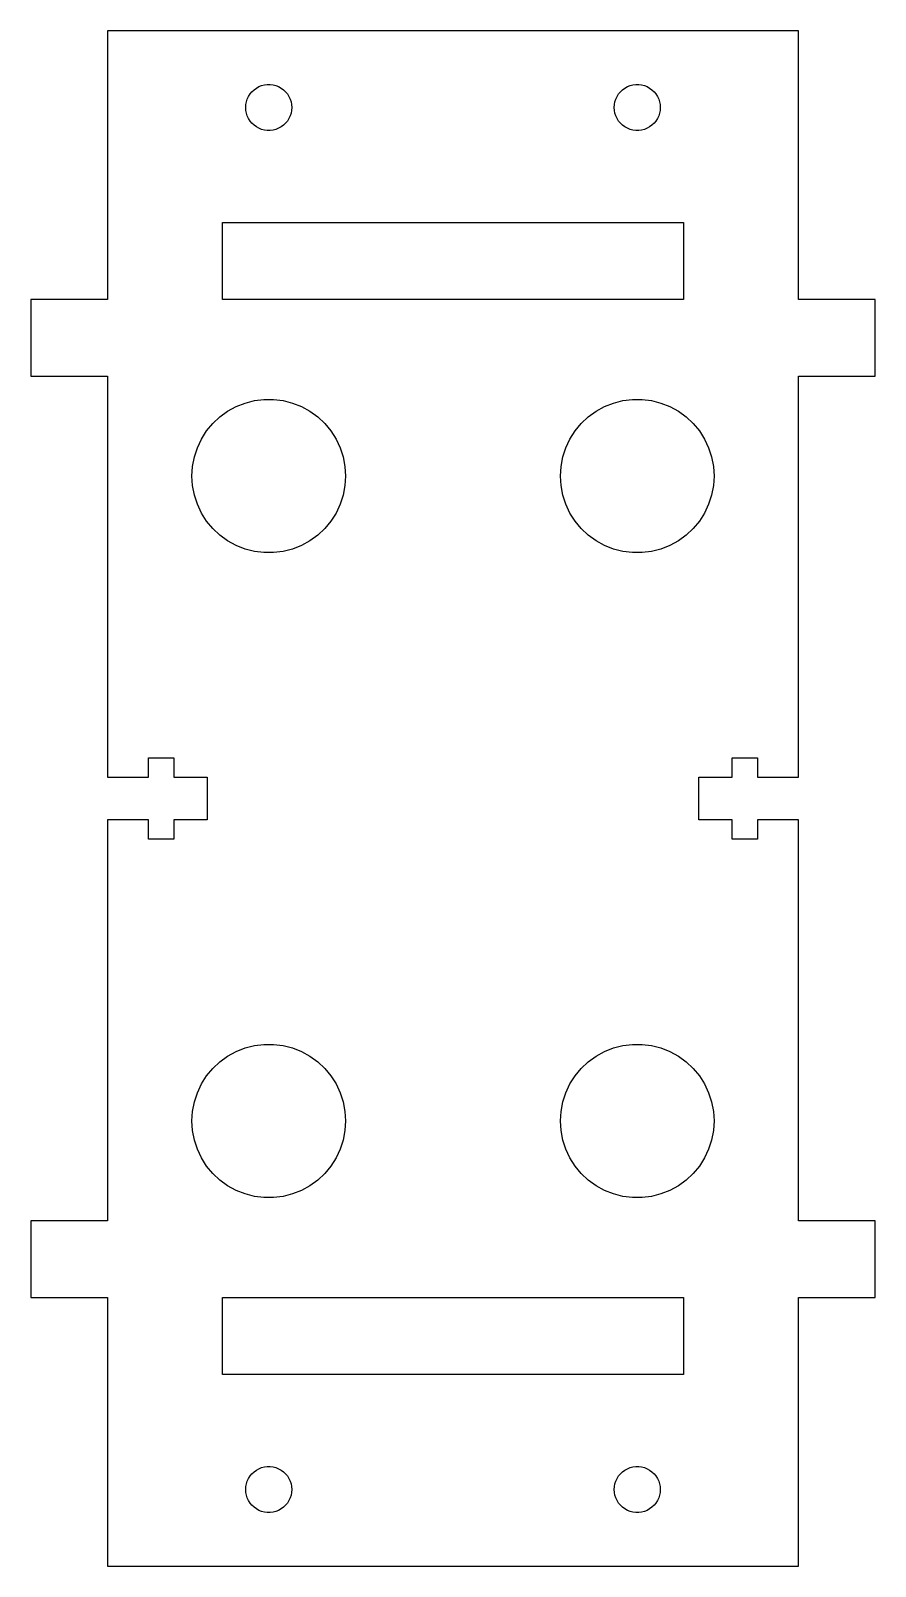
# Model space of a CAD drawing. Header units: metres. Extents: x -28 to 28, y -50 to 50.
import ezdxf

# ---------------------------------------------------------------- set-up
doc = ezdxf.new("R2010")
doc.units = ezdxf.units.M

msp = doc.modelspace()

# ---------------------------------------------------------------- linework, layer by layer
for p, q in [((22.5, 50), (-22.5, 50)), ((-22.5, 50), (-22.5, 32.5)), ((22.5, 32.5), (22.5, 50)), ((-13.2135, 45.8817), (-13.0934, 46.0268)), ((-13.0934, 46.0268), (-12.9561, 46.1558)), ((-12.9561, 46.1558), (-12.8037, 46.2665)), ((-12.8037, 46.2665), (-12.6387, 46.3572)), ((-12.6387, 46.3572), (-12.4635, 46.4266)), ((-12.4635, 46.4266), (-12.2811, 46.4734)), ((-12.2811, 46.4734), (-12.0942, 46.497)), ((-12.0942, 46.497), (-11.9058, 46.497)), ((-11.9058, 46.497), (-11.7189, 46.4734)), ((-11.7189, 46.4734), (-11.5365, 46.4266)), ((-11.5365, 46.4266), (-11.3613, 46.3572)), ((-11.3613, 46.3572), (-11.1963, 46.2665)), ((-11.1963, 46.2665), (-11.0439, 46.1558)), ((-11.0439, 46.1558), (-10.9065, 46.0268)), ((-10.9065, 46.0268), (-10.7865, 45.8817)), ((10.7865, 45.8817), (10.9065, 46.0268)), ((10.9065, 46.0268), (11.0439, 46.1558)), ((11.0439, 46.1558), (11.1963, 46.2665)), ((11.1963, 46.2665), (11.3613, 46.3572)), ((11.3613, 46.3572), (11.5365, 46.4266)), ((11.5365, 46.4266), (11.7189, 46.4734)), ((11.7189, 46.4734), (11.9058, 46.497)), ((11.9058, 46.497), (12.0942, 46.497)), ((12.0942, 46.497), (12.2811, 46.4734)), ((12.2811, 46.4734), (12.4635, 46.4266)), ((12.4635, 46.4266), (12.6387, 46.3572)), ((12.6387, 46.3572), (12.8037, 46.2665)), ((12.8037, 46.2665), (12.9561, 46.1558)), ((12.9561, 46.1558), (13.0934, 46.0268)), ((13.0934, 46.0268), (13.2135, 45.8817)), ((-13.5, 45), (-13.4882, 45.188)), ((-13.4882, 44.812), (-13.5, 45)), ((-13.4882, 45.188), (-13.4529, 45.373)), ((-13.4529, 45.373), (-13.3947, 45.5522)), ((-13.3947, 45.5522), (-13.3145, 45.7226)), ((-13.3145, 45.7226), (-13.2135, 45.8817)), ((-10.7865, 45.8817), (-10.6855, 45.7226)), ((-10.6855, 45.7226), (-10.6053, 45.5522)), ((-10.6053, 45.5522), (-10.5471, 45.373)), ((-10.5471, 45.373), (-10.5118, 45.188)), ((-10.5118, 45.188), (-10.5, 45)), ((-10.5, 45), (-10.5118, 44.812)), ((10.5, 45), (10.5118, 45.188)), ((10.5118, 44.812), (10.5, 45)), ((10.5118, 45.188), (10.5471, 45.373)), ((10.5471, 45.373), (10.6053, 45.5522)), ((10.6053, 45.5522), (10.6855, 45.7226)), ((10.6855, 45.7226), (10.7865, 45.8817)), ((13.2135, 45.8817), (13.3145, 45.7226)), ((13.3145, 45.7226), (13.3947, 45.5522)), ((13.3947, 45.5522), (13.4529, 45.373)), ((13.4529, 45.373), (13.4882, 45.188)), ((13.4882, 45.188), (13.5, 45)), ((13.5, 45), (13.4882, 44.812)), ((-13.4529, 44.627), (-13.4882, 44.812)), ((-13.3947, 44.4478), (-13.4529, 44.627)), ((-13.3145, 44.2774), (-13.3947, 44.4478)), ((-13.2135, 44.1183), (-13.3145, 44.2774)), ((-13.0934, 43.9732), (-13.2135, 44.1183)), ((-10.7865, 44.1183), (-10.9065, 43.9732)), ((-10.6855, 44.2774), (-10.7865, 44.1183)), ((-10.6053, 44.4478), (-10.6855, 44.2774)), ((-10.5471, 44.627), (-10.6053, 44.4478)), ((-10.5118, 44.812), (-10.5471, 44.627)), ((10.5471, 44.627), (10.5118, 44.812)), ((10.6053, 44.4478), (10.5471, 44.627)), ((10.6855, 44.2774), (10.6053, 44.4478)), ((10.7865, 44.1183), (10.6855, 44.2774)), ((10.9065, 43.9732), (10.7865, 44.1183)), ((13.2135, 44.1183), (13.0934, 43.9732)), ((13.3145, 44.2774), (13.2135, 44.1183)), ((13.3947, 44.4478), (13.3145, 44.2774)), ((13.4529, 44.627), (13.3947, 44.4478)), ((13.4882, 44.812), (13.4529, 44.627)), ((-12.9561, 43.8442), (-13.0934, 43.9732)), ((-12.8037, 43.7335), (-12.9561, 43.8442)), ((-12.6387, 43.6427), (-12.8037, 43.7335)), ((-12.4635, 43.5734), (-12.6387, 43.6427)), ((-12.2811, 43.5266), (-12.4635, 43.5734)), ((-12.0942, 43.5029), (-12.2811, 43.5266)), ((-11.9058, 43.5029), (-12.0942, 43.5029)), ((-11.7189, 43.5266), (-11.9058, 43.5029)), ((-11.5365, 43.5734), (-11.7189, 43.5266)), ((-11.3613, 43.6427), (-11.5365, 43.5734)), ((-11.1963, 43.7335), (-11.3613, 43.6427)), ((-11.0439, 43.8442), (-11.1963, 43.7335)), ((-10.9065, 43.9732), (-11.0439, 43.8442)), ((11.0439, 43.8442), (10.9065, 43.9732)), ((11.1963, 43.7335), (11.0439, 43.8442)), ((11.3613, 43.6427), (11.1963, 43.7335)), ((11.5365, 43.5734), (11.3613, 43.6427)), ((11.7189, 43.5266), (11.5365, 43.5734)), ((11.9058, 43.5029), (11.7189, 43.5266)), ((12.0942, 43.5029), (11.9058, 43.5029)), ((12.2811, 43.5266), (12.0942, 43.5029)), ((12.4635, 43.5734), (12.2811, 43.5266)), ((12.6387, 43.6427), (12.4635, 43.5734)), ((12.8037, 43.7335), (12.6387, 43.6427)), ((12.9561, 43.8442), (12.8037, 43.7335)), ((13.0934, 43.9732), (12.9561, 43.8442)), ((-15, 32.5), (-15, 37.5)), ((-15, 37.5), (15, 37.5)), ((15, 37.5), (15, 32.5)), ((-22.5, 32.5), (-27.5, 32.5)), ((-27.5, 32.5), (-27.5, 27.5)), ((15, 32.5), (-15, 32.5)), ((27.5, 32.5), (22.5, 32.5)), ((27.5, 27.5), (27.5, 32.5)), ((-27.5, 27.5), (-22.5, 27.5)), ((-22.5, 27.5), (-22.5, 1.39999)), ((22.5, 1.39999), (22.5, 27.5)), ((22.5, 27.5), (27.5, 27.5)), ((-15.1871, 24.8526), (-14.6791, 25.2216)), ((-14.6791, 25.2216), (-14.1289, 25.5241)), ((-14.1289, 25.5241), (-13.5451, 25.7553)), ((-13.5451, 25.7553), (-12.9369, 25.9114)), ((-12.9369, 25.9114), (-12.3139, 25.9901)), ((-12.3139, 25.9901), (-11.686, 25.9901)), ((-11.686, 25.9901), (-11.0631, 25.9114)), ((-11.0631, 25.9114), (-10.4549, 25.7553)), ((-10.4549, 25.7553), (-9.87109, 25.5241)), ((-9.87109, 25.5241), (-9.32086, 25.2216)), ((-9.32086, 25.2216), (-8.81287, 24.8526)), ((8.81287, 24.8526), (9.32086, 25.2216)), ((9.32086, 25.2216), (9.87109, 25.5241)), ((9.87109, 25.5241), (10.4549, 25.7553)), ((10.4549, 25.7553), (11.0631, 25.9114)), ((11.0631, 25.9114), (11.686, 25.9901)), ((11.686, 25.9901), (12.3139, 25.9901)), ((12.3139, 25.9901), (12.9369, 25.9114)), ((12.9369, 25.9114), (13.5451, 25.7553)), ((13.5451, 25.7553), (14.1289, 25.5241)), ((14.1289, 25.5241), (14.6791, 25.2216)), ((14.6791, 25.2216), (15.1871, 24.8526)), ((-16.0451, 23.9389), (-15.6448, 24.4227)), ((-15.6448, 24.4227), (-15.1871, 24.8526)), ((-8.81287, 24.8526), (-8.35515, 24.4227)), ((-8.35515, 24.4227), (-7.95491, 23.9389)), ((7.95491, 23.9389), (8.35515, 24.4227)), ((8.35515, 24.4227), (8.81287, 24.8526)), ((15.1871, 24.8526), (15.6448, 24.4227)), ((15.6448, 24.4227), (16.0451, 23.9389)), ((-16.6489, 22.8406), (-16.3815, 23.4088)), ((-16.3815, 23.4088), (-16.0451, 23.9389)), ((-7.95491, 23.9389), (-7.61845, 23.4088)), ((-7.61845, 23.4088), (-7.3511, 22.8406)), ((7.3511, 22.8406), (7.61845, 23.4088)), ((7.61845, 23.4088), (7.95491, 23.9389)), ((16.0451, 23.9389), (16.3815, 23.4088)), ((16.3815, 23.4088), (16.6489, 22.8406)), ((-16.9606, 21.6267), (-16.8429, 22.2434)), ((-16.8429, 22.2434), (-16.6489, 22.8406)), ((-7.3511, 22.8406), (-7.15707, 22.2434)), ((-7.15707, 22.2434), (-7.03941, 21.6267)), ((7.03941, 21.6267), (7.15707, 22.2434)), ((7.15707, 22.2434), (7.3511, 22.8406)), ((16.6489, 22.8406), (16.8429, 22.2434)), ((16.8429, 22.2434), (16.9606, 21.6267)), ((-17, 21), (-16.9606, 21.6267)), ((-16.9606, 20.3733), (-17, 21)), ((-7.03941, 21.6267), (-7, 21)), ((-7, 21), (-7.03941, 20.3733)), ((7, 21), (7.03941, 21.6267)), ((7.03941, 20.3733), (7, 21)), ((16.9606, 21.6267), (17, 21)), ((17, 21), (16.9606, 20.3733)), ((-16.8429, 19.7565), (-16.9606, 20.3733)), ((-7.03941, 20.3733), (-7.15707, 19.7565)), ((7.15707, 19.7565), (7.03941, 20.3733)), ((16.9606, 20.3733), (16.8429, 19.7565)), ((-16.6489, 19.1594), (-16.8429, 19.7565)), ((-16.3815, 18.5912), (-16.6489, 19.1594)), ((-7.3511, 19.1594), (-7.61845, 18.5912)), ((-7.15707, 19.7565), (-7.3511, 19.1594)), ((7.3511, 19.1594), (7.15707, 19.7565)), ((7.61845, 18.5912), (7.3511, 19.1594)), ((16.6489, 19.1594), (16.3815, 18.5912)), ((16.8429, 19.7565), (16.6489, 19.1594)), ((-16.0451, 18.0611), (-16.3815, 18.5912)), ((-15.6448, 17.5773), (-16.0451, 18.0611)), ((-7.95491, 18.0611), (-8.35515, 17.5773)), ((-7.61845, 18.5912), (-7.95491, 18.0611)), ((7.95491, 18.0611), (7.61845, 18.5912)), ((8.35515, 17.5773), (7.95491, 18.0611)), ((16.0451, 18.0611), (15.6448, 17.5773)), ((16.3815, 18.5912), (16.0451, 18.0611)), ((-15.1871, 17.1474), (-15.6448, 17.5773)), ((-14.6791, 16.7784), (-15.1871, 17.1474)), ((-8.81287, 17.1474), (-9.32086, 16.7784)), ((-8.35515, 17.5773), (-8.81287, 17.1474)), ((8.81287, 17.1474), (8.35515, 17.5773)), ((9.32086, 16.7784), (8.81287, 17.1474)), ((15.1871, 17.1474), (14.6791, 16.7784)), ((15.6448, 17.5773), (15.1871, 17.1474)), ((-14.1289, 16.4759), (-14.6791, 16.7784)), ((-13.5451, 16.2447), (-14.1289, 16.4759)), ((-12.9369, 16.0886), (-13.5451, 16.2447)), ((-12.3139, 16.0099), (-12.9369, 16.0886)), ((-11.686, 16.0099), (-12.3139, 16.0099)), ((-11.0631, 16.0886), (-11.686, 16.0099)), ((-10.4549, 16.2447), (-11.0631, 16.0886)), ((-9.87109, 16.4759), (-10.4549, 16.2447)), ((-9.32086, 16.7784), (-9.87109, 16.4759)), ((9.87109, 16.4759), (9.32086, 16.7784)), ((10.4549, 16.2447), (9.87109, 16.4759)), ((11.0631, 16.0886), (10.4549, 16.2447)), ((11.686, 16.0099), (11.0631, 16.0886)), ((12.3139, 16.0099), (11.686, 16.0099)), ((12.9369, 16.0886), (12.3139, 16.0099)), ((13.5451, 16.2447), (12.9369, 16.0886)), ((14.1289, 16.4759), (13.5451, 16.2447)), ((14.6791, 16.7784), (14.1289, 16.4759)), ((-19.825, 1.39999), (-19.825, 2.64999)), ((-19.825, 2.64999), (-18.175, 2.64999)), ((-18.175, 2.64999), (-18.175, 1.39999)), ((18.175, 1.39999), (18.175, 2.64999)), ((18.175, 2.64999), (19.825, 2.64999)), ((19.825, 2.64999), (19.825, 1.39999)), ((-22.5, 1.39999), (-19.825, 1.39999)), ((-18.175, 1.39999), (-16, 1.39999)), ((-16, 1.39999), (-16, -1.39998)), ((16, -1.39998), (16, 1.39999)), ((16, 1.39999), (18.175, 1.39999)), ((19.825, 1.39999), (22.5, 1.39999)), ((-19.825, -1.39998), (-22.5, -1.39999)), ((-22.5, -1.39999), (-22.5, -27.5)), ((-19.825, -2.64998), (-19.825, -1.39998)), ((-16, -1.39998), (-18.175, -1.39998)), ((-18.175, -1.39998), (-18.175, -2.64998)), ((18.175, -1.39998), (16, -1.39998)), ((18.175, -2.64998), (18.175, -1.39998)), ((19.825, -1.39998), (19.825, -2.64998)), ((22.5, -1.39999), (19.825, -1.39998)), ((22.5, -27.5), (22.5, -1.39999)), ((-18.175, -2.64998), (-19.825, -2.64998)), ((19.825, -2.64998), (18.175, -2.64998)), ((-15.1871, -17.1474), (-14.6791, -16.7784)), ((-14.6791, -16.7784), (-14.1289, -16.4759)), ((-14.1289, -16.4759), (-13.5451, -16.2447)), ((-13.5451, -16.2447), (-12.9369, -16.0886)), ((-12.9369, -16.0886), (-12.3139, -16.0099)), ((-12.3139, -16.0099), (-11.686, -16.0099)), ((-11.686, -16.0099), (-11.0631, -16.0886)), ((-11.0631, -16.0886), (-10.4549, -16.2447)), ((-10.4549, -16.2447), (-9.87109, -16.4759)), ((-9.87109, -16.4759), (-9.32086, -16.7784)), ((-9.32086, -16.7784), (-8.81287, -17.1474)), ((8.81287, -17.1474), (9.32086, -16.7784)), ((9.32086, -16.7784), (9.87109, -16.4759)), ((9.87109, -16.4759), (10.4549, -16.2447)), ((10.4549, -16.2447), (11.0631, -16.0886)), ((11.0631, -16.0886), (11.686, -16.0099)), ((11.686, -16.0099), (12.3139, -16.0099)), ((12.3139, -16.0099), (12.9369, -16.0886)), ((12.9369, -16.0886), (13.5451, -16.2447)), ((13.5451, -16.2447), (14.1289, -16.4759)), ((14.1289, -16.4759), (14.6791, -16.7784)), ((14.6791, -16.7784), (15.1871, -17.1474)), ((-16.0451, -18.0611), (-15.6448, -17.5773)), ((-15.6448, -17.5773), (-15.1871, -17.1474)), ((-8.81287, -17.1474), (-8.35515, -17.5773)), ((-8.35515, -17.5773), (-7.95491, -18.0611)), ((7.95491, -18.0611), (8.35515, -17.5773)), ((8.35515, -17.5773), (8.81287, -17.1474)), ((15.1871, -17.1474), (15.6448, -17.5773)), ((15.6448, -17.5773), (16.0451, -18.0611)), ((-16.6489, -19.1594), (-16.3815, -18.5912)), ((-16.3815, -18.5912), (-16.0451, -18.0611)), ((-7.95491, -18.0611), (-7.61845, -18.5912)), ((-7.61845, -18.5912), (-7.3511, -19.1594)), ((7.3511, -19.1594), (7.61845, -18.5912)), ((7.61845, -18.5912), (7.95491, -18.0611)), ((16.0451, -18.0611), (16.3815, -18.5912)), ((16.3815, -18.5912), (16.6489, -19.1594)), ((-16.9606, -20.3733), (-16.8429, -19.7565)), ((-16.8429, -19.7565), (-16.6489, -19.1594)), ((-7.3511, -19.1594), (-7.15707, -19.7565)), ((-7.15707, -19.7565), (-7.03941, -20.3733)), ((7.03941, -20.3733), (7.15707, -19.7565)), ((7.15707, -19.7565), (7.3511, -19.1594)), ((16.6489, -19.1594), (16.8429, -19.7565)), ((16.8429, -19.7565), (16.9606, -20.3733)), ((-17, -21), (-16.9606, -20.3733)), ((-16.9606, -21.6267), (-17, -21)), ((-7.03941, -20.3733), (-7, -21)), ((-7, -21), (-7.03941, -21.6267)), ((7, -21), (7.03941, -20.3733)), ((7.03941, -21.6267), (7, -21)), ((16.9606, -20.3733), (17, -21)), ((17, -21), (16.9606, -21.6267)), ((-16.8429, -22.2434), (-16.9606, -21.6267)), ((-7.03941, -21.6267), (-7.15707, -22.2434)), ((7.15707, -22.2434), (7.03941, -21.6267)), ((16.9606, -21.6267), (16.8429, -22.2434)), ((-16.6489, -22.8406), (-16.8429, -22.2434)), ((-16.3815, -23.4088), (-16.6489, -22.8406)), ((-7.3511, -22.8406), (-7.61845, -23.4088)), ((-7.15707, -22.2434), (-7.3511, -22.8406)), ((7.3511, -22.8406), (7.15707, -22.2434)), ((7.61845, -23.4088), (7.3511, -22.8406)), ((16.6489, -22.8406), (16.3815, -23.4088)), ((16.8429, -22.2434), (16.6489, -22.8406)), ((-16.0451, -23.9389), (-16.3815, -23.4088)), ((-15.6448, -24.4227), (-16.0451, -23.9389)), ((-7.95491, -23.9389), (-8.35515, -24.4227)), ((-7.61845, -23.4088), (-7.95491, -23.9389)), ((7.95491, -23.9389), (7.61845, -23.4088)), ((8.35515, -24.4227), (7.95491, -23.9389)), ((16.0451, -23.9389), (15.6448, -24.4227)), ((16.3815, -23.4088), (16.0451, -23.9389)), ((-15.1871, -24.8526), (-15.6448, -24.4227)), ((-14.6791, -25.2216), (-15.1871, -24.8526)), ((-8.81287, -24.8526), (-9.32086, -25.2216)), ((-8.35515, -24.4227), (-8.81287, -24.8526)), ((8.81287, -24.8526), (8.35515, -24.4227)), ((9.32086, -25.2216), (8.81287, -24.8526)), ((15.1871, -24.8526), (14.6791, -25.2216)), ((15.6448, -24.4227), (15.1871, -24.8526)), ((-14.1289, -25.5241), (-14.6791, -25.2216)), ((-13.5451, -25.7553), (-14.1289, -25.5241)), ((-12.9369, -25.9114), (-13.5451, -25.7553)), ((-12.3139, -25.9901), (-12.9369, -25.9114)), ((-11.686, -25.9901), (-12.3139, -25.9901)), ((-11.0631, -25.9114), (-11.686, -25.9901)), ((-10.4549, -25.7553), (-11.0631, -25.9114)), ((-9.87109, -25.5241), (-10.4549, -25.7553)), ((-9.32086, -25.2216), (-9.87109, -25.5241)), ((9.87109, -25.5241), (9.32086, -25.2216)), ((10.4549, -25.7553), (9.87109, -25.5241)), ((11.0631, -25.9114), (10.4549, -25.7553)), ((11.686, -25.9901), (11.0631, -25.9114)), ((12.3139, -25.9901), (11.686, -25.9901)), ((12.9369, -25.9114), (12.3139, -25.9901)), ((13.5451, -25.7553), (12.9369, -25.9114)), ((14.1289, -25.5241), (13.5451, -25.7553)), ((14.6791, -25.2216), (14.1289, -25.5241)), ((-22.5, -27.5), (-27.5, -27.5)), ((-27.5, -27.5), (-27.5, -32.5)), ((27.5, -27.5), (22.5, -27.5)), ((27.5, -32.5), (27.5, -27.5)), ((-27.5, -32.5), (-22.5, -32.5)), ((-22.5, -32.5), (-22.5, -50)), ((-15, -37.5), (-15, -32.5)), ((-15, -32.5), (15, -32.5)), ((15, -32.5), (15, -37.5)), ((22.5, -50), (22.5, -32.5)), ((22.5, -32.5), (27.5, -32.5)), ((15, -37.5), (-15, -37.5)), ((-13.2135, -44.1183), (-13.0934, -43.9732)), ((-13.0934, -43.9732), (-12.9561, -43.8442)), ((-12.9561, -43.8442), (-12.8037, -43.7335)), ((-12.8037, -43.7335), (-12.6387, -43.6427)), ((-12.6387, -43.6427), (-12.4635, -43.5734)), ((-12.4635, -43.5734), (-12.2811, -43.5266)), ((-12.2811, -43.5266), (-12.0942, -43.5029)), ((-12.0942, -43.5029), (-11.9058, -43.5029)), ((-11.9058, -43.5029), (-11.7189, -43.5266)), ((-11.7189, -43.5266), (-11.5365, -43.5734)), ((-11.5365, -43.5734), (-11.3613, -43.6427)), ((-11.3613, -43.6427), (-11.1963, -43.7335)), ((-11.1963, -43.7335), (-11.0439, -43.8442)), ((-11.0439, -43.8442), (-10.9065, -43.9732)), ((-10.9065, -43.9732), (-10.7865, -44.1183)), ((10.7865, -44.1183), (10.9065, -43.9732)), ((10.9065, -43.9732), (11.0439, -43.8442)), ((11.0439, -43.8442), (11.1963, -43.7335)), ((11.1963, -43.7335), (11.3613, -43.6427)), ((11.3613, -43.6427), (11.5365, -43.5734)), ((11.5365, -43.5734), (11.7189, -43.5266)), ((11.7189, -43.5266), (11.9058, -43.5029)), ((11.9058, -43.5029), (12.0942, -43.5029)), ((12.0942, -43.5029), (12.2811, -43.5266)), ((12.2811, -43.5266), (12.4635, -43.5734)), ((12.4635, -43.5734), (12.6387, -43.6427)), ((12.6387, -43.6427), (12.8037, -43.7335)), ((12.8037, -43.7335), (12.9561, -43.8442)), ((12.9561, -43.8442), (13.0934, -43.9732)), ((13.0934, -43.9732), (13.2135, -44.1183)), ((-13.5, -45), (-13.4882, -44.812)), ((-13.4882, -45.188), (-13.5, -45)), ((-13.4882, -44.812), (-13.4529, -44.627)), ((-13.4529, -44.627), (-13.3947, -44.4478)), ((-13.3947, -44.4478), (-13.3145, -44.2774)), ((-13.3145, -44.2774), (-13.2135, -44.1183)), ((-10.7865, -44.1183), (-10.6855, -44.2774)), ((-10.6855, -44.2774), (-10.6053, -44.4478)), ((-10.6053, -44.4478), (-10.5471, -44.627)), ((-10.5471, -44.627), (-10.5118, -44.812)), ((-10.5118, -44.812), (-10.5, -45)), ((-10.5, -45), (-10.5118, -45.188)), ((10.5, -45), (10.5118, -44.812)), ((10.5118, -45.188), (10.5, -45)), ((10.5118, -44.812), (10.5471, -44.627)), ((10.5471, -44.627), (10.6053, -44.4478)), ((10.6053, -44.4478), (10.6855, -44.2774)), ((10.6855, -44.2774), (10.7865, -44.1183)), ((13.2135, -44.1183), (13.3145, -44.2774)), ((13.3145, -44.2774), (13.3947, -44.4478)), ((13.3947, -44.4478), (13.4529, -44.627)), ((13.4529, -44.627), (13.4882, -44.812)), ((13.4882, -44.812), (13.5, -45)), ((13.5, -45), (13.4882, -45.188)), ((-13.4529, -45.373), (-13.4882, -45.188)), ((-13.3947, -45.5522), (-13.4529, -45.373)), ((-13.3145, -45.7226), (-13.3947, -45.5522)), ((-13.2135, -45.8817), (-13.3145, -45.7226)), ((-13.0934, -46.0268), (-13.2135, -45.8817)), ((-10.7865, -45.8817), (-10.9065, -46.0268)), ((-10.6855, -45.7226), (-10.7865, -45.8817)), ((-10.6053, -45.5522), (-10.6855, -45.7226)), ((-10.5471, -45.373), (-10.6053, -45.5522)), ((-10.5118, -45.188), (-10.5471, -45.373)), ((10.5471, -45.373), (10.5118, -45.188)), ((10.6053, -45.5522), (10.5471, -45.373)), ((10.6855, -45.7226), (10.6053, -45.5522)), ((10.7865, -45.8817), (10.6855, -45.7226)), ((10.9065, -46.0268), (10.7865, -45.8817)), ((13.2135, -45.8817), (13.0934, -46.0268)), ((13.3145, -45.7226), (13.2135, -45.8817)), ((13.3947, -45.5522), (13.3145, -45.7226)), ((13.4529, -45.373), (13.3947, -45.5522)), ((13.4882, -45.188), (13.4529, -45.373)), ((-12.9561, -46.1558), (-13.0934, -46.0268)), ((-12.8037, -46.2665), (-12.9561, -46.1558)), ((-12.6387, -46.3572), (-12.8037, -46.2665)), ((-12.4635, -46.4266), (-12.6387, -46.3572)), ((-12.2811, -46.4734), (-12.4635, -46.4266)), ((-12.0942, -46.497), (-12.2811, -46.4734)), ((-11.9058, -46.497), (-12.0942, -46.497)), ((-11.7189, -46.4734), (-11.9058, -46.497)), ((-11.5365, -46.4266), (-11.7189, -46.4734)), ((-11.3613, -46.3572), (-11.5365, -46.4266)), ((-11.1963, -46.2665), (-11.3613, -46.3572)), ((-11.0439, -46.1558), (-11.1963, -46.2665)), ((-10.9065, -46.0268), (-11.0439, -46.1558)), ((11.0439, -46.1558), (10.9065, -46.0268)), ((11.1963, -46.2665), (11.0439, -46.1558)), ((11.3613, -46.3572), (11.1963, -46.2665)), ((11.5365, -46.4266), (11.3613, -46.3572)), ((11.7189, -46.4734), (11.5365, -46.4266)), ((11.9058, -46.497), (11.7189, -46.4734)), ((12.0942, -46.497), (11.9058, -46.497)), ((12.2811, -46.4734), (12.0942, -46.497)), ((12.4635, -46.4266), (12.2811, -46.4734)), ((12.6387, -46.3572), (12.4635, -46.4266)), ((12.8037, -46.2665), (12.6387, -46.3572)), ((12.9561, -46.1558), (12.8037, -46.2665)), ((13.0934, -46.0268), (12.9561, -46.1558)), ((-22.5, -50), (22.5, -50))]:
    msp.add_line(p, q)

doc.saveas('drawing.dxf')
